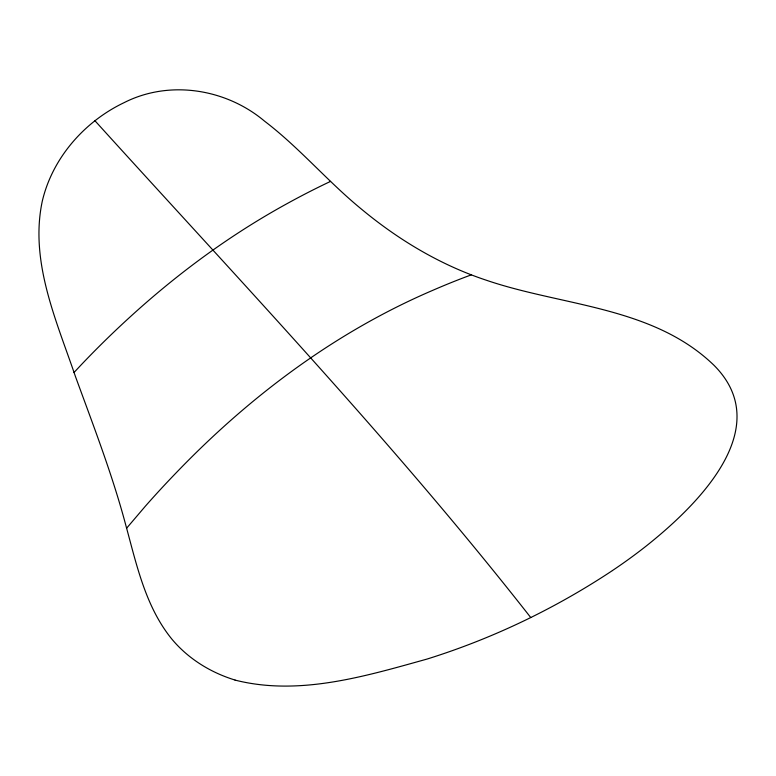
<?xml version="1.0" encoding="UTF-8"?>
<svg xmlns="http://www.w3.org/2000/svg" width="776" height="776" viewBox="0 0 776 776"><rect width="100%" height="100%" fill="white"/><g stroke="black" fill="none" stroke-linecap="round" stroke-linejoin="round"><path stroke-width="1.16" d="M126.604 528.223L145.364 506.195A548.137 284.773 -39 0 1 176.317 472.652C249.397 396.594 335.494 331.983 432.775 290.331A505.535 262.647 -39 0 1 471.323 274.85M73.992 372.519L81.49 364.526A500.598 260.047 -39.5 0 1 130.358 316.705C177.985 273.268 230.288 234.818 286.829 203.768A478.617 248.63 -39.5 0 1 330.557 181.39M612.458 570.554C555.179 608.559 492.576 638.6 426.945 659.096C365.224 676.245 299.041 696.353 235.031 680.086M94.953 120.746C242.82 284.006 394.761 443.998 530.745 617.541M612.448 570.544A464.523 395.217 -29.2 0 0 646.001 546.197C695.684 506.709 776.999 428.672 714.114 365.409C653.091 306.277 562.455 306.248 486.154 280.165A387.272 329.499 -29.2 0 1 471.624 274.966C431.359 259.504 394.295 236.438 361.199 208.919C327.501 181.312 299.274 147.595 264.567 121.163C226.068 88.736 169.391 79.579 124.053 102.674C84.371 121.589 52.331 158.11 42.263 201.285C29.507 261.444 56.396 320.527 75.388 376.341C93.43 425.82 112.549 475.058 126.022 526.041C136.702 565.093 145.568 606.687 171.68 638.89A158.42 134.781 -29.2 0 0 180.546 648.474L183.747 651.471A167.092 142.163 -29.2 0 0 235.041 680.048"/></g></svg>
